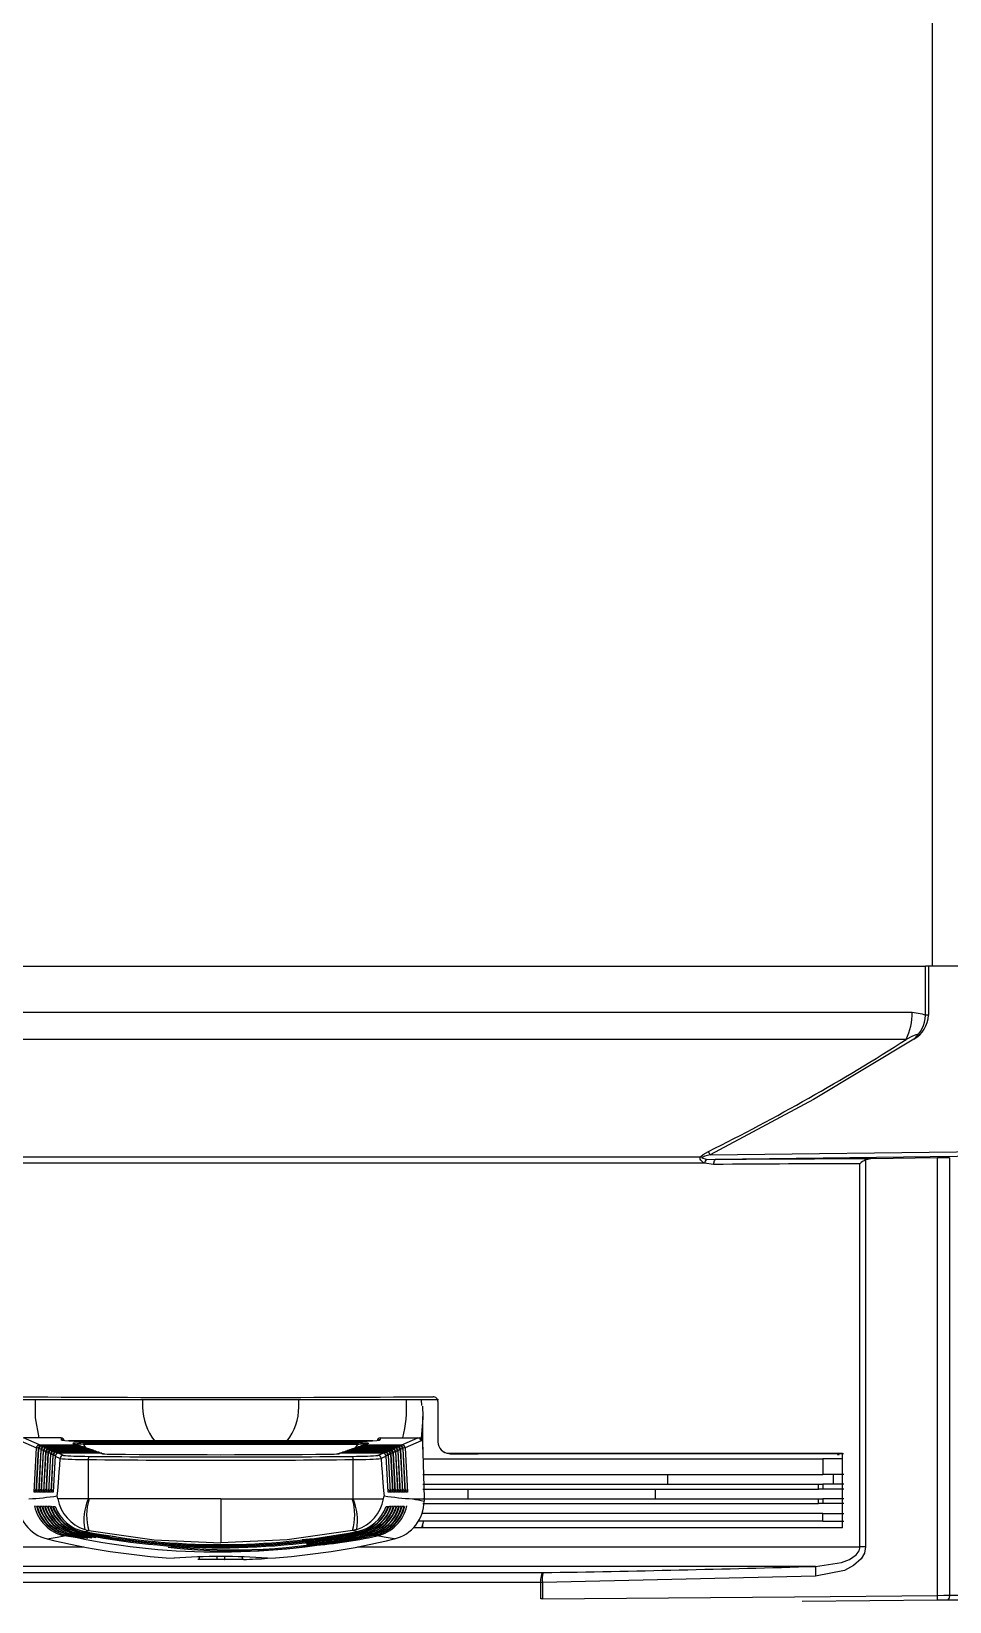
# Model space of a CAD drawing. Extents: x 6 to 134, y 1 to 99.
# Drawn here: x 56.615 to 59.436, y 10.825 to 15.653 of the extents above; entities that cross this region are included whole.
import ezdxf

# ---------------------------------------------------------------- set-up
doc = ezdxf.new("R2010")
doc.units = 0
doc.header["$MEASUREMENT"] = 0
doc.layers.add('OBJECT', color=7, linetype='CONTINUOUS')

msp = doc.modelspace()

# ---------------------------------------------------------------- linework, layer by layer
at = {"layer": 'OBJECT'}
for p, q in [((59.3837, 12.7794), (59.3837, 28.3434)), ((55.0305, 12.7794), (59.3622, 12.7794)), ((59.3622, 12.6281), (59.3622, 12.7794)), ((59.3709, 12.7794), (59.3622, 12.7794)), ((59.3709, 12.7794), (59.3709, 12.6281)), ((59.5161, 12.7794), (59.3709, 12.7794)), ((55.0305, 12.6374), (59.3205, 12.6374)), ((59.3709, 12.6281), (59.3622, 12.6281)), ((59.3021, 12.5537), (55.0906, 12.5537)), ((58.6824, 12.1729), (55.7103, 12.1729)), ((55.7218, 12.193), (58.6709, 12.193)), ((58.7107, 12.1695), (58.6824, 12.1729)), ((58.6889, 12.186), (58.7173, 12.1845)), ((58.6997, 12.1992), (59.9635, 12.2148)), ((59.9637, 12.1998), (58.7173, 12.1845)), ((59.1604, 10.9933), (59.1604, 12.1716)), ((59.1774, 12.1832), (59.1774, 10.9933)), ((59.3984, 12.1892), (59.1936, 12.1867)), ((59.3984, 10.8444), (59.3984, 12.1892)), ((59.4357, 12.1895), (59.4357, 10.8446)), ((57.8656, 11.4454), (56.5284, 11.4454)), ((56.9564, 11.4454), (56.9564, 11.4234)), ((57.4364, 11.4234), (57.4364, 11.4454)), ((57.8145, 11.4278), (57.8133, 11.4454)), ((57.8161, 11.4266), (57.8174, 11.3947)), ((57.8174, 11.294), (57.8174, 11.3947)), ((57.8638, 11.4403), (57.8638, 11.3165)), ((56.5809, 11.3193), (56.6299, 11.2977)), ((56.6398, 11.3072), (56.5908, 11.3288)), ((56.7058, 11.3288), (56.5908, 11.3288)), ((56.6229, 11.1618), (56.6299, 11.2977)), ((56.6398, 11.3072), (56.7536, 11.3072)), ((56.6398, 11.3072), (56.6398, 11.3025)), ((56.7614, 11.3045), (56.6459, 11.3045)), ((56.6459, 11.3045), (56.6473, 11.3039)), ((56.7614, 11.3045), (56.6459, 11.3045)), ((56.6459, 11.3045), (56.6459, 11.3045)), ((56.6473, 11.3039), (56.7631, 11.3039)), ((56.6473, 11.3039), (56.6473, 11.2992)), ((56.7709, 11.3013), (56.6533, 11.3013)), ((56.6533, 11.3013), (56.6547, 11.3006)), ((56.7709, 11.3013), (56.6533, 11.3013)), ((56.6533, 11.3013), (56.6533, 11.3013)), ((56.6547, 11.3006), (56.7727, 11.3006)), ((56.6547, 11.3006), (56.6547, 11.296)), ((56.7804, 11.298), (56.6607, 11.298)), ((56.6607, 11.298), (56.6621, 11.2974)), ((56.7804, 11.298), (56.6607, 11.298)), ((56.6607, 11.298), (56.6607, 11.298)), ((56.7058, 11.3288), (56.7063, 11.3234)), ((56.7058, 11.3288), (56.7058, 11.3288)), ((57.6641, 11.3196), (56.7286, 11.3196)), ((56.7424, 11.3111), (56.7536, 11.3072)), ((56.7569, 11.3067), (56.7456, 11.3105)), ((56.7536, 11.3072), (56.7536, 11.3045)), ((56.7631, 11.3039), (56.7614, 11.3045)), ((56.7614, 11.3045), (56.7614, 11.3045)), ((56.7631, 11.3013), (56.7631, 11.3039)), ((56.7664, 11.3034), (56.7646, 11.304)), ((56.7727, 11.3006), (56.7709, 11.3013)), ((56.7709, 11.3013), (56.7709, 11.3013)), ((56.7727, 11.298), (56.7727, 11.3006)), ((56.7759, 11.3001), (56.7741, 11.3007)), ((56.7754, 11.3132), (57.6173, 11.3132)), ((56.7754, 11.3132), (56.7754, 11.3082)), ((57.6173, 11.3082), (56.7754, 11.3082)), ((56.7821, 11.2978), (56.7754, 11.3082)), ((56.7822, 11.2974), (56.7804, 11.298)), ((56.7804, 11.298), (56.7804, 11.298)), ((57.5514, 11.3164), (56.8414, 11.3164)), ((57.5514, 11.3164), (56.8414, 11.3164)), ((56.8414, 11.3164), (56.8414, 11.3164)), ((57.5514, 11.3164), (57.5514, 11.3164)), ((57.6123, 11.298), (57.6105, 11.2974)), ((57.6106, 11.2978), (57.6173, 11.3082)), ((57.732, 11.298), (57.6123, 11.298)), ((57.732, 11.298), (57.6123, 11.298)), ((57.6123, 11.298), (57.6123, 11.298)), ((57.6186, 11.3007), (57.6168, 11.3001)), ((57.6173, 11.3132), (57.6173, 11.3082)), ((57.6218, 11.3013), (57.62, 11.3006)), ((57.62, 11.3006), (57.738, 11.3006)), ((57.62, 11.3006), (57.62, 11.298)), ((57.7394, 11.3013), (57.6218, 11.3013)), ((57.7394, 11.3013), (57.6218, 11.3013)), ((57.6218, 11.3013), (57.6218, 11.3013)), ((57.6281, 11.304), (57.6263, 11.3034)), ((57.6313, 11.3045), (57.6296, 11.3039)), ((57.6296, 11.3039), (57.7455, 11.3039)), ((57.6296, 11.3039), (57.6296, 11.3013)), ((57.7469, 11.3045), (57.6313, 11.3045)), ((57.7469, 11.3045), (57.6313, 11.3045)), ((57.6313, 11.3045), (57.6313, 11.3045)), ((57.6471, 11.3105), (57.6358, 11.3067)), ((57.6503, 11.3111), (57.6391, 11.3072)), ((57.6391, 11.3072), (57.7529, 11.3072)), ((57.6391, 11.3045), (57.6391, 11.3072)), ((57.6468, 11.3104), (57.644, 11.3104)), ((57.6869, 11.3288), (57.6865, 11.3234)), ((57.6869, 11.3288), (57.8019, 11.3288)), ((57.6869, 11.3288), (57.6869, 11.3288)), ((57.7306, 11.2974), (57.732, 11.298)), ((57.732, 11.298), (57.732, 11.298)), ((57.738, 11.3006), (57.7394, 11.3013)), ((57.738, 11.296), (57.738, 11.3006)), ((57.7394, 11.3013), (57.7394, 11.3013)), ((57.7455, 11.3039), (57.7469, 11.3045)), ((57.7455, 11.2992), (57.7455, 11.3039)), ((57.7469, 11.3045), (57.7469, 11.3045)), ((57.7529, 11.3072), (57.802, 11.3288)), ((57.7529, 11.3025), (57.7529, 11.3072)), ((57.8118, 11.3193), (57.7628, 11.2977)), ((57.7628, 11.2977), (57.7698, 11.1618)), ((57.8019, 11.3288), (57.8067, 11.3288)), ((57.8167, 11.3193), (57.8118, 11.3193)), ((57.8167, 11.319), (57.8213, 11.1428)), ((56.6359, 11.2951), (56.6288, 11.163)), ((56.6359, 11.2951), (56.6288, 11.1618)), ((56.6305, 11.1618), (56.6373, 11.2945)), ((56.6373, 11.2945), (56.6359, 11.2951)), ((56.6359, 11.2951), (56.6359, 11.2951)), ((56.6433, 11.2918), (56.6364, 11.163)), ((56.6434, 11.2918), (56.6364, 11.1618)), ((56.6381, 11.1618), (56.6448, 11.2912)), ((56.6434, 11.2918), (56.6433, 11.2918)), ((56.6448, 11.2912), (56.6434, 11.2918)), ((56.6507, 11.2885), (56.644, 11.163)), ((56.6508, 11.2885), (56.644, 11.1618)), ((56.6457, 11.1618), (56.6522, 11.2879)), ((56.6508, 11.2885), (56.6507, 11.2885)), ((56.6522, 11.2879), (56.6508, 11.2885)), ((56.6582, 11.2853), (56.6516, 11.163)), ((56.6583, 11.2852), (56.6516, 11.1618)), ((56.6533, 11.1618), (56.6597, 11.2846)), ((56.6583, 11.2852), (56.6582, 11.2853)), ((56.6597, 11.2846), (56.6583, 11.2852)), ((56.6656, 11.282), (56.6592, 11.163)), ((56.6657, 11.282), (56.6592, 11.1618)), ((56.6609, 11.1618), (56.6671, 11.2814)), ((56.6621, 11.2974), (56.7822, 11.2974)), ((56.6621, 11.2974), (56.6621, 11.2927)), ((56.6657, 11.282), (56.6656, 11.282)), ((56.6671, 11.2814), (56.6657, 11.282)), ((56.6731, 11.2787), (56.6668, 11.163)), ((56.6731, 11.2787), (56.6668, 11.1618)), ((56.7899, 11.2947), (56.6682, 11.2947)), ((56.6682, 11.2947), (56.6696, 11.2941)), ((56.7899, 11.2947), (56.6682, 11.2947)), ((56.6682, 11.2947), (56.6682, 11.2947)), ((56.6685, 11.1618), (56.6746, 11.2781)), ((56.6696, 11.2941), (56.7917, 11.2941)), ((56.6696, 11.2941), (56.6696, 11.2894)), ((56.6746, 11.2781), (56.6731, 11.2787)), ((56.6731, 11.2787), (56.6731, 11.2787)), ((56.6805, 11.2754), (56.6744, 11.163)), ((56.6806, 11.2754), (56.6744, 11.1618)), ((56.7994, 11.2915), (56.6756, 11.2915)), ((56.6756, 11.2915), (56.6756, 11.2914)), ((56.6756, 11.2914), (56.677, 11.2908)), ((56.7994, 11.2914), (56.6756, 11.2914)), ((56.6762, 11.1618), (56.682, 11.2748)), ((56.677, 11.2908), (56.8012, 11.2908)), ((56.677, 11.2908), (56.677, 11.2862)), ((56.6806, 11.2754), (56.6805, 11.2754)), ((56.682, 11.2748), (56.6806, 11.2754)), ((56.6879, 11.2722), (56.682, 11.163)), ((56.688, 11.2722), (56.6821, 11.1618)), ((56.8089, 11.2882), (56.683, 11.2882)), ((56.683, 11.2882), (56.6845, 11.2875)), ((56.8089, 11.2882), (56.683, 11.2882)), ((56.683, 11.2882), (56.683, 11.2882)), ((56.6845, 11.2875), (56.8108, 11.2875)), ((56.6845, 11.2875), (56.6845, 11.2829)), ((56.6879, 11.2722), (56.688, 11.2722)), ((56.688, 11.2722), (56.7034, 11.2654)), ((56.8184, 11.2849), (56.6905, 11.2849)), ((56.6905, 11.2849), (56.6919, 11.2843)), ((56.8184, 11.2849), (56.6905, 11.2849)), ((56.6905, 11.2849), (56.6905, 11.2849)), ((56.6919, 11.2843), (56.8203, 11.2843)), ((56.6919, 11.2843), (56.6919, 11.2796)), ((56.828, 11.2816), (56.6979, 11.2816)), ((56.7132, 11.2749), (56.6979, 11.2816)), ((56.828, 11.2816), (56.6979, 11.2816)), ((56.6979, 11.2816), (56.6979, 11.2816)), ((56.7034, 11.2654), (56.7034, 11.265)), ((56.7822, 11.2947), (56.7822, 11.2974)), ((56.7854, 11.2968), (56.7836, 11.2975)), ((56.7897, 11.1413), (56.7897, 11.2618)), ((56.7917, 11.2941), (56.7899, 11.2947)), ((56.7899, 11.2947), (56.7899, 11.2947)), ((56.7917, 11.2915), (56.7917, 11.2941)), ((56.795, 11.2936), (56.7932, 11.2942)), ((56.7994, 11.2914), (56.7994, 11.2915)), ((56.8012, 11.2908), (56.7994, 11.2914)), ((56.8012, 11.2882), (56.8012, 11.2908)), ((56.8045, 11.2903), (56.8027, 11.2909)), ((56.8108, 11.2875), (56.8089, 11.2882)), ((56.8089, 11.2882), (56.8089, 11.2882)), ((56.8108, 11.2849), (56.8108, 11.2875)), ((56.814, 11.287), (56.8122, 11.2876)), ((56.8203, 11.2843), (56.8184, 11.2849)), ((56.8184, 11.2849), (56.8184, 11.2849)), ((56.8203, 11.2816), (56.8203, 11.2843)), ((56.8235, 11.2837), (56.8217, 11.2844)), ((56.828, 11.2816), (56.8328, 11.28)), ((56.828, 11.2816), (56.828, 11.2816)), ((56.8361, 11.2794), (56.8312, 11.2811)), ((57.5615, 11.2811), (57.5567, 11.2794)), ((57.5648, 11.2816), (57.5599, 11.28)), ((57.6948, 11.2816), (57.5648, 11.2816)), ((57.6948, 11.2816), (57.5648, 11.2816)), ((57.5648, 11.2816), (57.5648, 11.2816)), ((57.571, 11.2844), (57.5692, 11.2837)), ((57.5743, 11.2849), (57.5724, 11.2843)), ((57.5724, 11.2843), (57.7008, 11.2843)), ((57.5724, 11.2843), (57.5724, 11.2816)), ((57.7022, 11.2849), (57.5743, 11.2849)), ((57.7022, 11.2849), (57.5743, 11.2849)), ((57.5743, 11.2849), (57.5743, 11.2849)), ((57.5805, 11.2876), (57.5787, 11.287)), ((57.5838, 11.2882), (57.582, 11.2875)), ((57.582, 11.2875), (57.7082, 11.2875)), ((57.582, 11.2875), (57.582, 11.2849)), ((57.7097, 11.2882), (57.5838, 11.2882)), ((57.7097, 11.2882), (57.5838, 11.2882)), ((57.5838, 11.2882), (57.5838, 11.2882)), ((57.59, 11.2909), (57.5882, 11.2903)), ((57.5933, 11.2914), (57.5915, 11.2908)), ((57.5915, 11.2908), (57.7157, 11.2908)), ((57.5915, 11.2908), (57.5915, 11.2882)), ((57.7171, 11.2915), (57.5933, 11.2915)), ((57.5933, 11.2915), (57.5933, 11.2914)), ((57.7171, 11.2914), (57.5933, 11.2914)), ((57.5996, 11.2942), (57.5977, 11.2936)), ((57.6028, 11.2947), (57.601, 11.2941)), ((57.601, 11.2941), (57.7231, 11.2941)), ((57.601, 11.2941), (57.601, 11.2915)), ((57.7245, 11.2947), (57.6028, 11.2947)), ((57.7245, 11.2947), (57.6028, 11.2947)), ((57.6028, 11.2947), (57.6028, 11.2947)), ((57.6031, 11.1413), (57.6031, 11.2618)), ((57.6091, 11.2975), (57.6073, 11.2968)), ((57.6105, 11.2974), (57.7306, 11.2974)), ((57.6105, 11.2974), (57.6105, 11.2947)), ((57.6796, 11.2749), (57.6948, 11.2816)), ((57.7047, 11.2722), (57.6893, 11.2654)), ((57.6893, 11.2654), (57.6893, 11.265)), ((57.6948, 11.2816), (57.6948, 11.2816)), ((57.7008, 11.2843), (57.7022, 11.2849)), ((57.7008, 11.2796), (57.7008, 11.2843)), ((57.7022, 11.2849), (57.7022, 11.2849)), ((57.7107, 11.1618), (57.7047, 11.2722)), ((57.7047, 11.2722), (57.7048, 11.2722)), ((57.7107, 11.163), (57.7048, 11.2722)), ((57.7082, 11.2875), (57.7097, 11.2882)), ((57.7082, 11.2829), (57.7082, 11.2875)), ((57.7097, 11.2882), (57.7097, 11.2882)), ((57.7121, 11.2754), (57.7107, 11.2748)), ((57.7107, 11.2748), (57.7166, 11.1618)), ((57.7183, 11.1618), (57.7121, 11.2754)), ((57.7122, 11.2754), (57.7121, 11.2754)), ((57.7183, 11.163), (57.7122, 11.2754)), ((57.7157, 11.2908), (57.7171, 11.2914)), ((57.7157, 11.2862), (57.7157, 11.2908)), ((57.7171, 11.2914), (57.7171, 11.2915)), ((57.7196, 11.2787), (57.7182, 11.2781)), ((57.7182, 11.2781), (57.7242, 11.1618)), ((57.7259, 11.1618), (57.7196, 11.2787)), ((57.7197, 11.2787), (57.7196, 11.2787)), ((57.7259, 11.163), (57.7197, 11.2787)), ((57.7231, 11.2941), (57.7245, 11.2947)), ((57.7231, 11.2894), (57.7231, 11.2941)), ((57.7245, 11.2947), (57.7245, 11.2947)), ((57.727, 11.282), (57.7256, 11.2814)), ((57.7256, 11.2814), (57.7318, 11.1618)), ((57.7335, 11.1618), (57.727, 11.282)), ((57.7271, 11.282), (57.727, 11.282)), ((57.7335, 11.163), (57.7271, 11.282)), ((57.7306, 11.2927), (57.7306, 11.2974)), ((57.7345, 11.2852), (57.733, 11.2846)), ((57.733, 11.2846), (57.7394, 11.1618)), ((57.7411, 11.163), (57.7345, 11.2853)), ((57.7345, 11.2853), (57.7345, 11.2852)), ((57.7411, 11.1618), (57.7345, 11.2852)), ((57.7419, 11.2885), (57.7405, 11.2879)), ((57.7405, 11.2879), (57.747, 11.1618)), ((57.7487, 11.1618), (57.7419, 11.2885)), ((57.742, 11.2885), (57.7419, 11.2885)), ((57.7487, 11.163), (57.742, 11.2885)), ((57.7493, 11.2918), (57.7479, 11.2912)), ((57.7479, 11.2912), (57.7546, 11.1618)), ((57.7563, 11.1618), (57.7493, 11.2918)), ((57.7494, 11.2918), (57.7493, 11.2918)), ((57.7563, 11.163), (57.7494, 11.2918)), ((57.7568, 11.2951), (57.7554, 11.2945)), ((57.7554, 11.2945), (57.7622, 11.1618)), ((57.764, 11.163), (57.7568, 11.2951)), ((57.7639, 11.1618), (57.7568, 11.2951)), ((57.7568, 11.2951), (57.7568, 11.2951)), ((57.8174, 11.2642), (59.0464, 11.2642)), ((57.8823, 11.2859), (57.8859, 11.284)), ((57.8992, 11.2813), (59.1064, 11.2813)), ((57.9026, 11.2794), (57.9158, 11.2794)), ((59.1095, 11.2794), (57.9872, 11.2794)), ((59.0464, 11.2642), (59.0464, 11.2162)), ((59.1064, 11.2642), (59.0464, 11.2642)), ((59.0912, 11.2794), (59.0912, 11.2772)), ((59.0962, 11.2772), (59.0962, 11.2793)), ((59.1064, 11.052), (59.1064, 11.2813)), ((57.8174, 11.2162), (59.0464, 11.2162)), ((58.5695, 11.2162), (58.5695, 11.1862)), ((59.1112, 11.2162), (59.0464, 11.2162)), ((59.0778, 11.2162), (59.0778, 11.1862)), ((56.6288, 11.1618), (56.6229, 11.1618)), ((56.6364, 11.1618), (56.6305, 11.1618)), ((56.644, 11.1618), (56.6381, 11.1618)), ((56.6516, 11.1618), (56.6457, 11.1618)), ((56.6592, 11.1618), (56.6533, 11.1618)), ((56.6668, 11.1618), (56.6609, 11.1618)), ((56.6744, 11.1618), (56.6685, 11.1618)), ((56.6821, 11.1618), (56.6762, 11.1618)), ((57.7166, 11.1618), (57.7107, 11.1618)), ((57.7242, 11.1618), (57.7183, 11.1618)), ((57.7318, 11.1618), (57.7259, 11.1618)), ((57.7394, 11.1618), (57.7335, 11.1618)), ((57.747, 11.1618), (57.7411, 11.1618)), ((57.7546, 11.1618), (57.7487, 11.1618)), ((57.7622, 11.1618), (57.7563, 11.1618)), ((57.7698, 11.1618), (57.7639, 11.1618)), ((57.8174, 11.1862), (59.0327, 11.1862)), ((57.8174, 11.1713), (59.0327, 11.1713)), ((57.9556, 11.1713), (57.9556, 11.1413)), ((58.5312, 11.1713), (58.5312, 11.1413)), ((59.0327, 11.1713), (59.0327, 11.1862)), ((59.0327, 11.1862), (59.0464, 11.1862)), ((59.0464, 11.1713), (59.0327, 11.1713)), ((59.0464, 11.1862), (59.0464, 11.1713)), ((59.1112, 11.1862), (59.0464, 11.1862)), ((59.1112, 11.1713), (59.0464, 11.1713)), ((56.6245, 11.1192), (56.6307, 11.1191)), ((56.6964, 11.1413), (56.694, 11.1504)), ((56.7897, 11.1413), (56.6964, 11.1413)), ((56.7921, 11.1413), (56.7897, 11.1413)), ((57.1964, 11.1413), (56.7921, 11.1413)), ((57.1964, 11.1413), (57.6006, 11.1413)), ((57.1964, 11.1413), (57.1964, 11.006)), ((57.6006, 11.1413), (57.6031, 11.1413)), ((57.6031, 11.1413), (57.6964, 11.1413)), ((57.6964, 11.1413), (57.6987, 11.1504)), ((57.7539, 11.1189), (57.7602, 11.119)), ((57.7859, 11.1413), (57.8213, 11.1413)), ((57.8174, 11.1413), (59.0327, 11.1413)), ((57.8174, 11.1264), (59.0327, 11.1264)), ((57.8214, 11.1397), (57.8214, 11.1345)), ((59.0327, 11.1264), (59.0327, 11.1413)), ((59.0327, 11.1413), (59.0464, 11.1413)), ((59.0464, 11.1264), (59.0327, 11.1264)), ((59.0464, 11.1413), (59.0464, 11.1264)), ((59.1112, 11.1413), (59.0464, 11.1413)), ((59.1112, 11.1264), (59.0464, 11.1264)), ((59.0464, 11.0724), (57.8026, 11.0724)), ((57.8199, 11.0724), (57.8135, 11.0518)), ((59.0464, 11.0964), (57.8174, 11.0964)), ((57.8174, 11.052), (57.8174, 11.0642)), ((59.0464, 11.0724), (59.0464, 11.0964)), ((59.0464, 11.0964), (59.1112, 11.0964)), ((59.0464, 11.0724), (59.1112, 11.0724)), ((56.6629, 11.0179), (56.6631, 11.0179)), ((56.7768, 11.0181), (56.7159, 11.0276)), ((56.7223, 11.0289), (56.7239, 11.0292)), ((56.7884, 11.0192), (56.7239, 11.0292)), ((56.7303, 11.0305), (56.7319, 11.0308)), ((56.8005, 11.0203), (56.7319, 11.0308)), ((56.7383, 11.0321), (56.7399, 11.0324)), ((56.8132, 11.0213), (56.7399, 11.0324)), ((56.7463, 11.0337), (56.7479, 11.0341)), ((56.8265, 11.0223), (56.7479, 11.0341)), ((56.7543, 11.0354), (56.756, 11.0358)), ((56.8408, 11.0231), (56.756, 11.0358)), ((56.7623, 11.0371), (56.764, 11.0375)), ((56.8561, 11.0239), (56.764, 11.0375)), ((56.7703, 11.0388), (56.772, 11.0392)), ((56.8729, 11.0245), (56.772, 11.0392)), ((56.7784, 11.0406), (56.7917, 11.0435)), ((56.7785, 11.0469), (56.7917, 11.0435)), ((57.6142, 11.0469), (57.601, 11.0435)), ((57.6144, 11.0406), (57.601, 11.0435)), ((57.6224, 11.0388), (57.6207, 11.0392)), ((57.6304, 11.0371), (57.6287, 11.0375)), ((57.6305, 11.0313), (57.6464, 11.0337)), ((57.6384, 11.0354), (57.6368, 11.0358)), ((57.642, 11.0302), (57.6544, 11.0321)), ((57.6464, 11.0337), (57.6448, 11.0341)), ((57.6544, 11.0321), (57.6528, 11.0324)), ((57.6624, 11.0305), (57.6608, 11.0308)), ((57.6704, 11.0289), (57.6688, 11.0292)), ((57.7298, 11.0179), (57.7296, 11.0179)), ((59.1064, 11.052), (57.7877, 11.052)), ((55.2323, 10.9933), (56.7763, 10.9933)), ((57.6164, 10.9933), (59.1604, 10.9933)), ((59.1774, 10.9933), (59.1604, 10.9933)), ((59.0233, 10.9334), (55.3694, 10.9334)), ((56.2055, 10.9143), (58.1872, 10.9143)), ((57.053, 10.9583), (57.053, 10.9583)), ((57.1842, 10.9547), (57.1842, 10.9547)), ((57.2085, 10.9547), (57.2086, 10.9547)), ((57.3397, 10.9583), (57.3397, 10.9583)), ((58.1799, 10.8843), (56.2128, 10.8843)), ((58.1799, 10.8843), (58.1799, 10.8843)), ((58.1799, 10.8341), (58.1799, 10.8843)), ((58.1847, 10.8843), (58.1799, 10.8843)), ((59.0236, 10.9035), (58.1847, 10.8843)), ((58.1847, 10.8843), (58.1847, 10.8844)), ((58.1847, 10.8843), (58.1847, 10.8341)), ((58.1847, 10.8341), (58.1799, 10.8341)), ((59.3983, 10.8294), (58.9825, 10.8252)), ((59.8886, 10.8296), (59.4263, 10.8296)), ((59.4357, 10.8446), (59.8999, 10.8446))]:
    msp.add_line(p, q, dxfattribs=at)
at = {"layer": 'OBJECT', "flags": 128}
for points in [[(59.3205, 12.6374), (59.3513, 12.6328), (59.3622, 12.6281)], [(59.3256, 12.5545), (59.0179, 12.3686), (58.6997, 12.1992)], [(59.3256, 12.5545), (59.3326, 12.5613), (59.3358, 12.565), (59.3369, 12.5671), (59.3371, 12.5676), (59.337, 12.568), (59.3369, 12.5683), (59.3367, 12.5685), (59.3363, 12.5687), (59.3356, 12.5688), (59.3321, 12.5681), (59.3194, 12.5627), (59.3021, 12.5537)], [(58.6824, 12.1729), (58.6782, 12.1754), (58.6712, 12.1825), (58.6698, 12.186), (58.6695, 12.1884), (58.6699, 12.1908), (58.6709, 12.193)], [(58.6709, 12.193), (58.6787, 12.2), (58.6947, 12.2093)], [(58.6756, 12.1909), (58.6753, 12.1906), (58.6751, 12.1904), (58.675, 12.1901), (58.675, 12.1898), (58.6751, 12.1896), (58.6756, 12.1892), (58.6773, 12.1883), (58.6846, 12.1866), (58.6884, 12.1861), (58.6889, 12.186)], [(58.6997, 12.1992), (58.6835, 12.1945), (58.6756, 12.1909)], [(58.6997, 12.1992), (58.699, 12.2007), (58.6983, 12.2021), (58.6976, 12.2034), (58.697, 12.2047), (58.6963, 12.206), (58.6958, 12.2072), (58.6952, 12.2083), (58.6947, 12.2093)], [(58.7173, 12.1845), (58.716, 12.1841), (58.7147, 12.1832), (58.7136, 12.1818), (58.7126, 12.18), (58.7118, 12.1777), (58.7112, 12.1751), (58.7108, 12.1724), (58.7107, 12.1695)], [(59.1936, 12.1867), (59.1792, 12.184), (59.1774, 12.1832)], [(56.626, 11.4454), (56.6268, 11.3907), (56.6372, 11.3288)], [(57.8174, 11.3947), (57.8173, 11.3894), (57.8119, 11.3273)], [(57.8859, 11.2841), (57.8909, 11.2814), (57.9025, 11.2794)], [(57.8992, 11.2813), (57.9016, 11.2799), (57.9026, 11.2794)], [(56.6325, 11.119), (56.6351, 11.119), (56.6388, 11.1189)], [(56.6406, 11.1189), (56.6432, 11.1188), (56.6469, 11.1187)], [(56.6487, 11.1187), (56.6513, 11.1187), (56.655, 11.1186)], [(56.6568, 11.1186), (56.6594, 11.1185), (56.6631, 11.1184)], [(56.665, 11.1184), (56.6676, 11.1183), (56.6714, 11.1183)], [(56.6732, 11.1182), (56.6758, 11.1182), (56.6796, 11.1181)], [(56.6815, 11.1181), (56.6841, 11.118), (56.6879, 11.1179)], [(57.7048, 11.1179), (57.7075, 11.118), (57.7112, 11.1181)], [(57.7131, 11.1181), (57.7157, 11.1182), (57.7195, 11.1182)], [(57.7214, 11.1183), (57.724, 11.1183), (57.7277, 11.1184)], [(57.7296, 11.1184), (57.7322, 11.1185), (57.7359, 11.1186)], [(57.7377, 11.1186), (57.7403, 11.1186), (57.744, 11.1187)], [(57.7459, 11.1187), (57.7485, 11.1188), (57.7521, 11.1189)], [(56.6631, 11.0179), (56.6938, 11.0234), (56.7159, 11.0276)], [(56.7303, 11.0305), (56.7499, 11.0264), (56.7749, 11.0217)], [(56.7383, 11.0321), (56.7579, 11.0281), (56.7796, 11.0241)], [(56.7463, 11.0337), (56.7659, 11.0298), (56.7876, 11.0259)], [(56.7917, 11.0435), (56.9917, 11.0155), (57.1964, 11.006)], [(57.601, 11.0435), (57.401, 11.0155), (57.1964, 11.006)], [(57.7296, 11.0179), (57.6989, 11.0234), (57.6768, 11.0276)], [(57.1266, 10.9549), (57.1282, 10.9554), (57.1297, 10.957), (57.1308, 10.9594), (57.1315, 10.9625), (57.1317, 10.9639), (57.1317, 10.9647)], [(57.261, 10.9647), (57.261, 10.9639), (57.2612, 10.9625), (57.2619, 10.9594), (57.263, 10.957), (57.2645, 10.9554), (57.2661, 10.9549)], [(59.0233, 10.9334), (59.1034, 10.9452), (59.128, 10.955), (59.1486, 10.9692), (59.1574, 10.9809), (59.1602, 10.9898), (59.1604, 10.9933)], [(59.1774, 10.9933), (59.174, 10.9746), (59.1641, 10.9572), (59.1408, 10.9359), (59.1132, 10.9212), (59.0236, 10.9035)], [(57.1842, 10.9547), (57.1374, 10.9548), (57.126, 10.9549)], [(57.2667, 10.9549), (57.2211, 10.9548), (57.2085, 10.9547)], [(58.1799, 10.8843), (58.1803, 10.8942), (58.1815, 10.9029), (58.1834, 10.9096), (58.1858, 10.9135), (58.1871, 10.9143), (58.1872, 10.9143)], [(58.1847, 10.8341), (58.9592, 10.84), (59.3984, 10.8444)], [(59.4263, 10.8296), (59.4132, 10.8295), (59.3983, 10.8294)], [(59.3984, 10.8444), (59.4182, 10.8445), (59.4357, 10.8446)], [(59.4357, 10.8446), (59.4355, 10.8417), (59.4349, 10.8389), (59.4341, 10.8363), (59.4329, 10.8341), (59.4315, 10.8322), (59.4299, 10.8308), (59.4281, 10.8299), (59.4263, 10.8296)]]:
    msp.add_lwpolyline(points, dxfattribs=at)
at = {"layer": 'OBJECT'}
for centre, radius, start, end in [((59.134, 12.6344), 0.1865, 334.3816, 0.9227), ((59.2629, 12.6316), 0.0993, 309.0908, 357.9573), ((59.2831, 12.6315), 0.0879, 298.8997, 357.7822), ((55.8278, 17.9726), 6.437, 296.44758, 302.66611), ((58.6641, 12.1704), 0.0236, 60.7555, 73.3982), ((58.7073, 12.1687), 0.0252, 136.8847, 170.5814), ((59.2139, 12.1113), 0.0806, 116.8956, 131.5566), ((57.3819, 11.4234), 0.3855, 345.7843, 3.2599), ((57.8488, 11.4403), 0.0149, 0.1065, 90.7007), ((57.1272, 11.4247), 0.1708, 180.4441, 218.0125), ((57.2656, 11.4247), 0.1708, 321.9878, 359.5555), ((56.6399, 11.2972), 0.01, 90.577, 176.7682), ((56.6172, 10.9068), 0.3911, 87.2056, 88.144), ((56.6459, 11.2945), 0.01, 90, 176.9163), ((56.646, 11.2945), 0.01, 90.5744, 176.7664), ((56.6474, 11.2939), 0.01, 90.577, 176.7682), ((56.6533, 11.2913), 0.01, 90, 176.9163), ((56.6534, 11.2912), 0.01, 90.5814, 176.7629), ((56.6548, 11.2906), 0.01, 90.5779, 176.7665), ((56.6607, 11.288), 0.01, 90, 176.9163), ((56.6608, 11.288), 0.01, 90.5779, 176.7665), ((56.7058, 11.3188), 0.01, 5, 90), ((56.7063, 11.3134), 0.01, 52.3718, 90.0208), ((56.7425, 11.3013), 0.00978, 71.0538, 90.4466), ((56.7537, 11.2974), 0.00975, 71.024, 90.4764), ((56.7536, 11.2972), 0.01, 47.2005, 71.0172), ((56.7614, 11.2945), 0.01, 71.0172, 90), ((56.7615, 11.2948), 0.00973, 71.0029, 90.4967), ((56.7632, 11.2942), 0.00975, 71.0246, 90.4758), ((56.7631, 11.2939), 0.01, 47.226, 71.0172), ((56.7709, 11.2913), 0.01, 71.0172, 90), ((56.771, 11.2915), 0.00975, 71.0121, 90.4673), ((56.7728, 11.2909), 0.00975, 71.0246, 90.4758), ((56.7727, 11.2907), 0.01, 47.2514, 71.0172), ((56.7804, 11.288), 0.01, 71.0172, 90), ((56.7805, 11.2882), 0.00979, 71.0557, 90.4447), ((57.6123, 11.288), 0.01, 90, 108.9828), ((57.6122, 11.2882), 0.00978, 89.5542, 108.9463), ((57.62, 11.2907), 0.01, 108.9828, 132.7486), ((57.62, 11.2909), 0.00975, 89.525, 108.9754), ((57.6216, 10.9649), 0.3483, 86.0406, 90.6988), ((57.6218, 11.2913), 0.01, 90, 108.9828), ((57.6218, 11.2915), 0.00975, 89.5317, 108.9872), ((57.6296, 11.2939), 0.01, 108.9828, 132.774), ((57.6295, 11.2942), 0.00975, 89.5237, 108.9767), ((57.6313, 11.2945), 0.01, 90, 108.9828), ((57.6313, 11.2948), 0.00973, 89.504, 108.9965), ((57.6391, 11.2972), 0.01, 108.9828, 132.7995), ((57.639, 11.2974), 0.00975, 89.525, 108.9754), ((57.6502, 11.3013), 0.00978, 89.5542, 108.9463), ((57.6869, 11.3188), 0.01, 90, 175), ((57.6865, 11.3134), 0.01, 89.9795, 127.6278), ((57.732, 11.288), 0.01, 3.0837, 90), ((57.7319, 11.288), 0.01, 3.2335, 89.4221), ((57.7379, 11.2906), 0.01, 3.2335, 89.4221), ((57.7394, 11.2913), 0.01, 3.0837, 90), ((57.7393, 11.2912), 0.01, 3.2336, 89.4203), ((57.7454, 11.2939), 0.01, 3.2335, 89.4221), ((57.7469, 11.2945), 0.01, 3.0837, 90), ((57.7468, 11.2945), 0.01, 3.2336, 89.4256), ((57.7528, 11.2972), 0.01, 3.2335, 89.4221), ((57.7687, 11.0736), 0.2242, 91.5068, 93.1436), ((57.8067, 11.3188), 0.01, 3, 90), ((57.8067, 11.3188), 0.01, 1.5, 3), ((57.8991, 11.3166), 0.0354, 180.2903, 270.1581), ((56.6395, 11.2689), 0.0256, 80.5003, 94.8543), ((56.6389, 11.0671), 0.2242, 86.8578, 88.4912), ((56.6622, 11.2873), 0.01, 90.5779, 176.7665), ((56.6506, 11.1686), 0.1193, 86.144, 89.21), ((56.6682, 11.2847), 0.01, 90, 176.9163), ((56.6683, 11.2847), 0.01, 90.5779, 176.7665), ((56.6697, 11.2841), 0.01, 90.5736, 176.7672), ((56.6537, 11.06), 0.2247, 86.8612, 88.4871), ((56.6756, 11.2815), 0.01, 90, 176.9163), ((56.6757, 11.2814), 0.01, 90.5765, 176.7643), ((56.6771, 11.2808), 0.01, 90.5806, 176.7646), ((56.6611, 11.0549), 0.2265, 86.8713, 88.4819), ((56.683, 11.2782), 0.01, 90, 176.9163), ((56.6831, 11.2781), 0.01, 90.5814, 176.7629), ((56.6846, 11.2775), 0.01, 90.5814, 176.7629), ((56.6687, 11.0552), 0.2229, 86.8565, 88.4912), ((56.6905, 11.2749), 0.01, 90, 176.9163), ((56.6906, 11.2749), 0.01, 90.5779, 176.7665), ((56.692, 11.2742), 0.01, 90.5814, 176.7629), ((56.6761, 11.0519), 0.2229, 86.8601, 88.4926), ((56.6979, 11.2716), 0.01, 90, 176.9163), ((56.698, 11.2716), 0.01, 90.5779, 176.7665), ((56.7134, 11.2649), 0.00999, 91.5829, 177.4931), ((56.7823, 11.2876), 0.00973, 71.0036, 90.4968), ((56.7822, 11.2874), 0.01, 47.2769, 71.0172), ((56.8066, 11.2639), 0.0171, 152.4563, 187.0247), ((56.7899, 11.2847), 0.01, 71.0172, 90), ((56.79, 11.285), 0.00976, 71.0266, 90.4738), ((56.7918, 11.2844), 0.00973, 71.0036, 90.4968), ((56.7917, 11.2841), 0.01, 47.3024, 71.0172), ((56.7994, 11.2815), 0.01, 71.0172, 90), ((56.7995, 11.2817), 0.00973, 71.0036, 90.4968), ((56.8013, 11.2811), 0.00976, 71.0147, 90.4655), ((56.8012, 11.2808), 0.01, 47.3279, 71.0172), ((56.8089, 11.2782), 0.01, 71.0172, 90), ((56.809, 11.2784), 0.00975, 71.0128, 90.4675), ((56.8108, 11.2778), 0.00975, 71.0121, 90.4673), ((56.8108, 11.2776), 0.01, 47.3534, 71.0172), ((56.8184, 11.2749), 0.01, 71.0172, 90), ((56.8185, 11.2751), 0.00978, 71.0538, 90.4466), ((56.8204, 11.2745), 0.00975, 71.0121, 90.4673), ((56.8203, 11.2743), 0.01, 47.3789, 71.0172), ((56.828, 11.2716), 0.01, 71.0172, 90), ((56.828, 11.2719), 0.00975, 71.0246, 90.4758), ((56.8579, 11.4756), 0.1973, 262.7049, 271.3478), ((56.8329, 11.2702), 0.00975, 71.0121, 90.4673), ((57.5349, 11.4756), 0.1973, 268.6523, 277.295), ((57.5598, 11.2702), 0.00975, 89.5333, 108.9872), ((57.5648, 11.2716), 0.01, 90, 108.9828), ((57.5647, 11.2719), 0.00975, 89.525, 108.9754), ((57.5724, 11.2743), 0.01, 108.9828, 132.6211), ((57.5724, 11.2745), 0.00975, 89.5333, 108.9872), ((57.5743, 11.2749), 0.01, 90, 108.9828), ((57.5742, 11.2751), 0.00978, 89.5528, 108.9476), ((57.582, 11.2776), 0.01, 108.9828, 132.6466), ((57.5819, 11.2778), 0.00975, 89.5317, 108.9872), ((57.5838, 11.2782), 0.01, 90, 108.9828), ((57.5837, 11.2784), 0.00975, 89.5317, 108.9872), ((57.5915, 11.2808), 0.01, 108.9828, 132.6721), ((57.5914, 11.2811), 0.00975, 89.5333, 108.9872), ((57.5933, 11.2815), 0.01, 90, 108.9828), ((57.5932, 11.2817), 0.00973, 89.504, 108.9965), ((57.601, 11.2841), 0.01, 108.9828, 132.6976), ((57.6009, 11.2844), 0.00973, 89.5024, 108.9964), ((57.6028, 11.2847), 0.01, 90, 108.9828), ((57.6027, 11.285), 0.00975, 89.5234, 108.9753), ((57.5861, 11.2639), 0.0171, 352.9758, 27.5465), ((57.6105, 11.2874), 0.01, 108.9828, 132.7231), ((57.6104, 11.2876), 0.00973, 89.5026, 108.9978), ((57.6793, 11.2649), 0.00999, 2.5068, 88.4164), ((57.6948, 11.2716), 0.01, 3.0837, 90), ((57.6947, 11.2716), 0.01, 3.2301, 89.4238), ((57.7007, 11.2742), 0.01, 3.2336, 89.4203), ((57.7022, 11.2749), 0.01, 3.0837, 90), ((57.7021, 11.2749), 0.01, 3.2335, 89.4221), ((57.7166, 11.0519), 0.223, 91.5076, 93.1398), ((57.7081, 11.2775), 0.01, 3.2336, 89.4203), ((57.7097, 11.2782), 0.01, 3.0837, 90), ((57.7096, 11.2781), 0.01, 3.2336, 89.4203), ((57.724, 11.0552), 0.2229, 91.5089, 93.1435), ((57.7156, 11.2808), 0.01, 3.2371, 89.4186), ((57.7171, 11.2815), 0.01, 3.0837, 90), ((57.717, 11.2814), 0.01, 3.2357, 89.4235), ((57.7316, 11.0549), 0.2265, 91.5181, 93.1287), ((57.723, 11.2841), 0.01, 3.2336, 89.4256), ((57.7245, 11.2847), 0.01, 3.0837, 90), ((57.7244, 11.2847), 0.01, 3.2301, 89.4238), ((57.739, 11.0599), 0.2248, 91.5134, 93.1382), ((57.7305, 11.2873), 0.01, 3.2335, 89.4221), ((57.7421, 11.1686), 0.1193, 90.79, 93.856), ((57.7538, 11.0671), 0.2242, 91.5089, 93.1422), ((57.7532, 11.2689), 0.0256, 85.1457, 99.4997), ((57.9515, 19.071), 7.7917, 269.73727, 270.26273), ((56.6914, 11.1345), 0.12, 180.1913, 256.2851), ((56.566, 11.9556), 0.8153, 272.8674, 279.0327), ((56.7415, 11.1446), 0.1198, 192.2715, 257.6415), ((56.7477, 11.1463), 0.1201, 193.0951, 257.7955), ((56.7492, 11.1463), 0.1198, 193.1611, 257.8338), ((56.7553, 11.148), 0.1201, 193.9974, 257.9856), ((56.7568, 11.148), 0.1198, 194.0669, 258.0259), ((56.7629, 11.1497), 0.1201, 194.9181, 258.1745), ((56.7644, 11.1497), 0.1198, 194.9898, 258.2186), ((56.7705, 11.1514), 0.1201, 195.8543, 258.3657), ((56.772, 11.1514), 0.1198, 195.9306, 258.4108), ((56.7782, 11.1532), 0.1202, 196.8081, 258.5572), ((56.7796, 11.1532), 0.1198, 196.8883, 258.6044), ((56.7858, 11.155), 0.1202, 197.7803, 258.7485), ((56.7872, 11.155), 0.1198, 197.8653, 258.7981), ((56.7934, 11.1568), 0.1202, 198.7717, 258.9404), ((56.7949, 11.1568), 0.1198, 198.8603, 258.9923), ((56.801, 11.1586), 0.1202, 199.7833, 259.132), ((56.8149, 11.1615), 0.1203, 189.6726, 252.3728), ((56.9444, 11.0751), 0.1683, 156.8496, 189.6617), ((56.9509, 11.0917), 0.1664, 162.6757, 196.8335), ((57.4418, 11.0917), 0.1664, 343.1663, 17.3244), ((57.4483, 11.0751), 0.1683, 350.339, 23.1497), ((57.5778, 11.1615), 0.1203, 287.6272, 350.3277), ((57.5918, 11.1586), 0.1201, 280.8451, 340.2396), ((57.5978, 11.1569), 0.1199, 281.0287, 341.1189), ((57.5994, 11.1567), 0.1201, 281.038, 341.2498), ((57.6054, 11.155), 0.1199, 281.2208, 342.1158), ((57.607, 11.1549), 0.1201, 281.2308, 342.2404), ((57.613, 11.1533), 0.1199, 281.4133, 343.094), ((57.6146, 11.1531), 0.1201, 281.4238, 343.2111), ((57.6207, 11.1515), 0.1199, 281.605, 344.0537), ((57.6222, 11.1514), 0.1201, 281.6161, 344.164), ((57.6283, 11.1497), 0.1198, 281.7956, 344.9961), ((57.6298, 11.1496), 0.1201, 281.8087, 345.0988), ((57.6359, 11.148), 0.1198, 281.987, 345.9202), ((57.6374, 11.1479), 0.1201, 282.0003, 346.0168), ((57.6435, 11.1463), 0.1198, 282.1782, 346.827), ((57.6451, 11.1462), 0.12, 282.1913, 346.9182), ((57.6511, 11.1447), 0.1198, 282.3691, 347.7178), ((57.8267, 11.9556), 0.8153, 260.9673, 267.1326), ((57.7014, 11.1345), 0.12, 283.7147, 359.8089), ((57.7014, 11.1397), 0.12, 0.7501, 1.5), ((57.7014, 11.1397), 0.12, 0, 0.7501), ((57.7014, 11.1345), 0.12, 359.8086, 0), ((57.1964, 13.2038), 2.25, 256.2899, 266.3463), ((57.1901, 13.1423), 2.1646, 257.5177, 281.5786), ((57.1964, 13.2047), 2.2139, 258.4828, 281.5172), ((57.1964, 13.2048), 2.2107, 258.6776, 281.3224), ((57.1964, 13.2047), 2.2074, 258.8726, 281.1274), ((57.1964, 13.2048), 2.2042, 259.0684, 280.9316), ((57.2344, 12.7225), 1.7417, 263.4191, 282.7544), ((57.2355, 12.702), 1.7178, 263.6006, 282.5222), ((57.1964, 13.2038), 2.25, 273.6537, 283.7101), ((57.3897, 12.1309), 1.1159, 272.9363, 281.9499), ((57.3906, 12.1467), 1.1345, 273.0014, 282.1164), ((57.391, 12.1648), 1.1555, 273.0694, 282.2786), ((57.391, 12.1843), 1.1779, 273.1364, 282.4412), ((57.3904, 12.2059), 1.2025, 273.2048, 282.6018), ((57.3893, 12.2297), 1.2292, 273.2736, 282.7605), ((57.3874, 12.2561), 1.2588, 273.3448, 282.9165), ((57.3849, 12.285), 1.2908, 273.4157, 283.0712), ((57.1964, 9.0903), 1.8735, 85.6108, 94.3892), ((57.1544, 10.9624), 0.0307, 345.664, 4.1099), ((57.2384, 10.9624), 0.0308, 175.9013, 194.3282), ((57.1965, 13.2018), 2.2481, 271.775, 273.6544), ((58.252, 10.8939), 0.068, 162.5283, 188.0385), ((56.9846, 81.8207), 70.9166, 270.971674, 271.647384), ((59.4979, 10.9239), 0.4746, 178.8511, 182.4683), ((58.2207, 6.4489), 4.4356, 90.4654, 90.5275), ((59.1767, 10.8383), 0.2219, 357.6954, 1.5695)]:
    msp.add_arc(centre, radius, start, end, dxfattribs=at)
for centre, major_axis, ratio, start_param, end_param in [((57.1964, 12.1135), (3.36, 0.0417), 0.012396, 0.946333, 1.103096), ((57.1962, 12.1285), (3.375, 0.0417), 0.012341, 0.937306, 1.103098), ((59.3974, 12.1885), (0.06, 0.0007), 0.012341, 0.878775, 1.553191), ((57.1964, 11.5703), (3.36, 0), 0.034921, 4.517012, 4.907766), ((56.8418, 11.3235), (0.1355, 0), 0.052561, 3.146183, 4.709383), ((56.7901, 11.3107), (0.0482, -0.0008), 0.049658, 1.8811, 3.292626), ((56.7901, 11.3007), (0.04, -0.0068), 0.131783, 1.969122, 2.906286), ((57.5509, 11.3235), (0.1355, 0), 0.052561, 4.715395, 6.278595), ((57.6026, 11.3107), (0.0482, 0.0008), 0.049658, 6.132152, 7.543678), ((57.6026, 11.3007), (0.04, 0.0068), 0.131783, 0.687541, 1.17247), ((57.6026, 11.3007), (0.04, 0.0068), 0.131783, 0.235307, 0.687541), ((57.7786, 11.3188), (0.0253, 0.0094), 0.138337, 0.351347, 0.357701), ((57.8019, 11.3188), (-0.00206, 0.00979), 0.992047, 4.559084, 6.071166), ((56.8113, 13.431), (0.1191, 2.2897), 0.00637, 3.231059, 3.472172), ((56.8113, 11.2675), (0.12, 0), 0.048402, 3.594014, 4.530635), ((56.8113, 11.2775), (0.11, 0), 0.052802, 3.609101, 4.530635), ((57.1964, 11.3782), (2.25, 0), 0.052568, 4.530635, 4.894143), ((57.1964, 11.3882), (2.24, 0), 0.052802, 4.530635, 4.894143), ((57.1964, 11.3916), (2.1693, 0), 0.052827, 4.557874, 4.866904), ((57.5814, 11.2775), (0.11, 0), 0.052802, 4.894143, 5.815677), ((57.5814, 11.2675), (0.12, 0), 0.048402, 4.894143, 5.830764), ((57.5814, 13.431), (-0.1191, 2.2897), 0.00637, 2.811013, 3.052126), ((57.1964, 11.3253), (3.345, 0), 0.017455, 5.314601, 5.316416), ((56.6328, 11.1613), (0.0077, 0.00731), 0.885668, 1.241251, 2.26901), ((56.6404, 11.1613), (0.0077, 0.00731), 0.885668, 1.241251, 2.26901), ((56.648, 11.1613), (0.0077, 0.00731), 0.885668, 1.241251, 2.26901), ((56.6556, 11.1613), (0.0077, 0.00731), 0.885668, 1.241251, 2.26901), ((56.6632, 11.1613), (0.0077, 0.00731), 0.885668, 1.241251, 2.26901), ((56.6708, 11.1613), (0.0077, 0.00731), 0.885668, 1.241251, 2.26901), ((56.6785, 11.1613), (0.0077, 0.00731), 0.885668, 1.241251, 2.26901), ((56.6861, 11.1613), (0.0077, 0.00731), 0.885668, 1.241251, 2.26901), ((57.7066, 11.1613), (0.0077, -0.00731), 0.885668, 0.872583, 1.900342), ((57.7143, 11.1613), (0.0077, -0.00731), 0.885668, 0.872583, 1.900342), ((57.7219, 11.1613), (0.0077, -0.00731), 0.885668, 0.872583, 1.900342), ((57.7295, 11.1613), (0.0077, -0.00731), 0.885668, 0.872583, 1.900342), ((57.7371, 11.1613), (0.0077, -0.00731), 0.885668, 0.872583, 1.900342), ((57.7447, 11.1613), (0.0077, -0.00731), 0.885668, 0.872583, 1.900342), ((57.7523, 11.1613), (0.0077, -0.00731), 0.885668, 0.872583, 1.900342), ((57.7599, 11.1613), (0.0077, -0.00731), 0.885668, 0.872583, 1.900342), ((58.3147, 13.2038), (2.3412, 0), 0.904333, 4.484542, 4.500054), ((57.1964, 10.947), (0.1429, 0), 0.054262, 1.485384, 1.656209)]:
    msp.add_ellipse(centre, major_axis=major_axis, ratio=ratio, start_param=start_param, end_param=end_param, dxfattribs=at)

doc.saveas('drawing.dxf')
